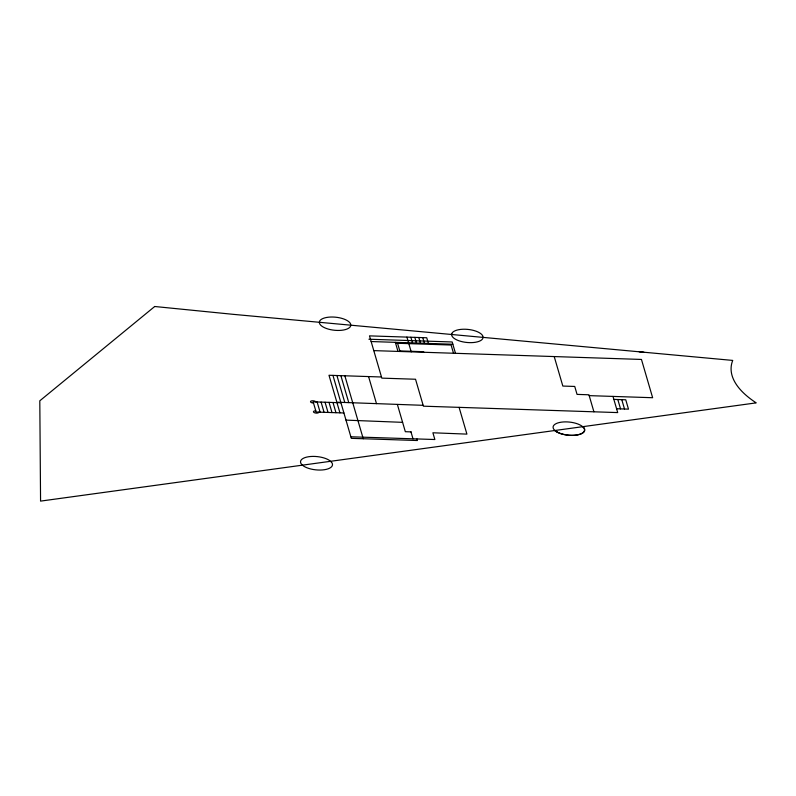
<?xml version="1.0" encoding="UTF-8"?>
<svg xmlns="http://www.w3.org/2000/svg" width="796" height="796" viewBox="0 0 796 796"><rect width="100%" height="100%" fill="white"/><g stroke="black" fill="none" stroke-linecap="round" stroke-linejoin="round"><path stroke-width="1.19" d="M318.758 412.139L318.758 412.358A2.677 1.114 5.9 0 1 315.982 413.084A2.677 1.114 5.9 0 1 313.455 411.791A2.677 1.114 5.9 0 1 315.783 410.845M350.857 436.785L434.865 439.521L432.895 432.785L466.914 434.118L459.093 407.353M368.906 339.225L452.178 341.972L455.491 353.315M371.135 341.544L452.844 344.24M395.592 343.195L451.103 345.026L453.511 353.255M399.811 350.917L423.601 351.703L423.77 352.27M373.792 350.618L641.457 359.444L652.64 397.721L589.189 395.632M381.493 376.996L328.987 375.264L336.857 402.199L423.154 405.323M613.855 399.393L625.755 399.791L628.482 409.144L616.592 408.756M340.917 402.756L313.156 401.841L316.141 412.049L343.902 412.965M411.134 431.89L405.333 431.701L397.383 404.477M345.991 420.119L402.597 422.348M639.218 351.812L643.904 352.22M315.783 401.93L315.644 401.701A2.677 1.114 5.9 0 0 312.39 400.776A2.677 1.114 5.9 0 0 310.569 401.92A2.677 1.114 5.9 0 0 313.505 403.045M621.785 399.662L624.522 409.015M617.815 399.532L620.552 408.885M612.98 396.418L617.706 412.587L423.402 406.179L415.532 379.244L381.821 378.13L369.483 335.872L426.726 337.763L428.387 343.434M593.915 411.801L588.94 394.786L577.05 394.388L574.732 386.448L562.832 386.06L554.215 356.568M422.766 337.633L424.417 343.305M418.795 337.504L420.457 343.175M414.835 337.375L416.487 343.046M410.875 337.265L412.527 342.917M406.905 337.106L411.214 351.852M397.572 343.265L399.98 351.484M395.343 342.35L397.99 351.424M416.965 438.964L417.422 440.526L351.315 438.347L332.947 375.394M410.975 431.89L413.005 438.835M368.578 376.568L376.488 403.662M344.847 375.782L363.245 438.735M340.877 375.652L348.757 402.597M336.917 375.523L344.787 402.468M336.947 402.627L339.932 412.835M332.987 402.497L335.962 412.706M329.017 402.368L332.002 412.577M325.057 402.239L328.032 412.447M321.087 402.099L324.072 412.308M317.126 401.97L320.101 412.179M582.911 426.656A16.059 6.657 5.9 0 1 576.304 435.133A16.059 6.657 5.9 0 1 554.683 430.527M319.495 321.504L319.475 323.216A15.801 6.557 5.9 0 0 334.987 330.31A15.801 6.557 5.9 0 0 350.668 325.962L350.698 324.251A15.801 6.557 5.9 0 0 335.176 317.156A15.801 6.557 5.9 0 0 319.495 321.504M451.76 333.703L451.74 335.424A15.801 6.557 5.9 0 0 467.252 342.509A15.801 6.557 5.9 0 0 482.933 338.171L482.963 336.449A15.801 6.557 5.9 0 0 467.441 329.365A15.801 6.557 5.9 0 0 451.76 333.703M154.713 306.5L39.8 400.816L40.566 501.112L756.2 402.866A128.803 53.412 5.9 0 1 732.728 360.419L233.327 314.35L154.713 306.5M331.315 461.969L329.245 460.277A16.059 6.657 5.9 0 0 308.599 456.735A16.059 6.657 5.9 0 0 301.704 464.486L303.764 466.177A16.059 6.657 5.9 0 0 324.42 469.72A16.059 6.657 5.9 0 0 331.315 461.969M557.29 432.099A15.801 6.557 5.9 0 0 583.846 431.8A15.801 6.557 5.9 0 0 565.25 421.88A15.801 6.557 5.9 0 0 557.29 432.099"/></g></svg>
